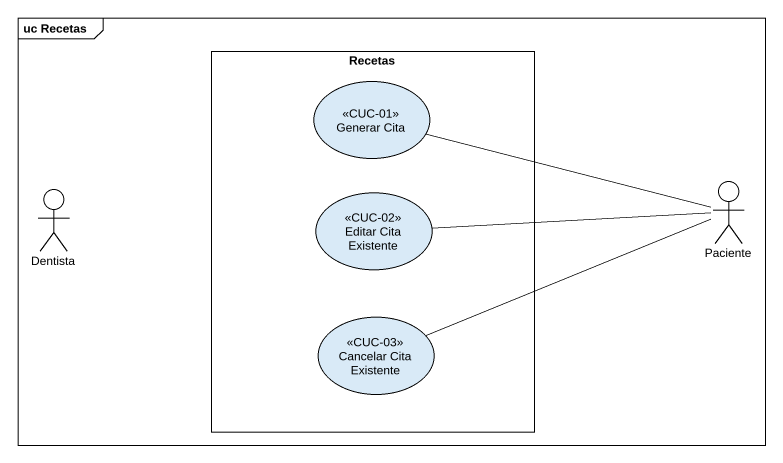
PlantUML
@startuml
mainframe uc Recetas
rectangle Recetas {
  usecase "Generar Cita" as Generar_Cita <<CUC-01>>
  usecase "Editar Cita Existente" as Editar_Cita_Existente <<CUC-02>>
  usecase "Cancelar Cita Existente" as Cancelar_Cita_Existente <<CUC-03>>
}
actor Dentista
actor Paciente
Paciente -left- Generar_Cita
Paciente -left- Editar_Cita_Existente
Paciente -left- Cancelar_Cita_Existente
@enduml
